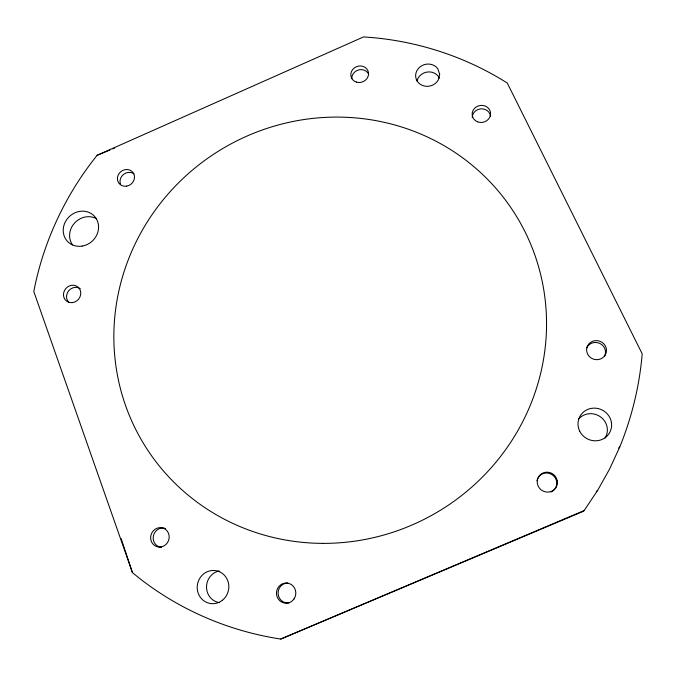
<?xml version="1.0" encoding="UTF-8"?>
<svg xmlns="http://www.w3.org/2000/svg" width="676" height="676" viewBox="0 0 676 676"><rect width="100%" height="100%" fill="white"/><g stroke="black" fill="none" stroke-linecap="round" stroke-linejoin="round"><path stroke-width="1.01" d="M619.765 446.954C631.874 417.253 639.496 385.81 642.2 353.844L507.27 83.047C464.268 55.821 414.287 39.985 363.511 36.935L97.124 155.294C65.428 194.705 43.332 241.831 33.8 291.542L132.428 572.58C174.552 607.842 226.494 630.793 280.743 639.065L582.433 511.69L584.148 510.574L597.584 490.463L609.558 469.093L619.765 446.954L618.616 448.053M416.948 80.993L417.996 78.264A11.923 10.926 -14.8 0 1 428.998 71.901A11.923 10.926 -14.8 0 1 439.451 78.196M596.291 491.435L597.584 490.463M280.743 639.065L584.148 510.574M97.124 155.294L109.808 150.08M112.731 148.881L114.683 148.078M121.122 538.502L132.428 572.58M219.446 602.646A16.114 15.295 -78.7 0 1 206.518 587.165A16.114 15.295 -78.7 0 1 219.201 570.933M578.428 419.221A16.376 15.692 25.4 0 1 600.398 416.796A16.376 15.692 25.4 0 1 605.071 438.073M586.658 347.844A9.903 9.43 14.8 0 1 599.688 343.357A9.903 9.43 14.8 0 1 604.699 355.948M161.53 547.273A9.709 9.151 -70.2 0 1 153.41 535.857A9.709 9.151 -70.2 0 1 165.586 528.471M72.509 244.906A18.159 16.57 -43.4 0 1 74.647 222.962A18.159 16.57 -43.4 0 1 96.592 218.72M554.43 489.508A10.115 9.785 35.3 0 1 550.974 492.001M536.947 480.813A10.115 9.785 35.3 0 1 550.661 473.893A10.115 9.785 35.3 0 1 554.971 488.849M289.286 602.848A10.013 9.599 -85.9 0 1 278.132 593.841A10.013 9.599 -85.9 0 1 287.765 582.982M351.782 78.678A8.898 8.137 -19.9 0 1 358.643 69.924A8.898 8.137 -19.9 0 1 368.707 74.216M68.808 302.417A8.999 8.256 -47.8 0 1 68.698 290.773A8.999 8.256 -47.8 0 1 80.25 288.627M472.22 117.616A9.177 8.475 -10.3 0 1 480.889 108.844A9.177 8.475 -10.3 0 1 490.497 116.238M120.514 184.244A8.796 8.019 -38.5 0 1 127.756 172.515L129.969 172.414A8.796 8.019 -38.5 0 1 133.949 173.867M439.687 74.157L438.369 79.852A12.109 11.078 -14.9 0 1 422.137 85.311A12.109 11.078 -14.9 0 1 416.974 70.507L418.765 68.056A12.109 11.078 -14.9 0 1 437.778 68.741L439.687 74.157M159.037 547.053L156.663 546.58A9.785 9.219 -70 0 1 153.106 531.006A9.785 9.219 -70 0 1 168.349 532.942L169.068 535.333A9.785 9.219 -70 0 1 159.037 547.053M557.134 480.416L556.449 478.236A10.191 9.861 35.2 0 0 539.592 475.482A10.191 9.861 35.2 0 0 544.67 491.689A10.191 9.861 35.2 0 0 557.235 480.737L557.134 480.416M222.37 600.271A16.663 15.793 -78.1 0 0 219.413 571.719A16.663 15.793 -78.1 0 0 197.291 589.227A16.663 15.793 -78.1 0 0 222.37 600.271M579.611 430.975A16.942 16.224 24.7 0 0 608.645 434.212A16.942 16.224 24.7 0 0 596.181 408.228A16.942 16.224 24.7 0 0 579.611 430.975M588.517 355.576A9.979 9.498 14.7 0 0 605.654 354.216A9.979 9.498 14.7 0 0 595.497 340.645A9.979 9.498 14.7 0 0 588.517 355.576M323.322 543.377A218.356 211.089 -31.9 0 0 520.892 223.9A218.356 211.089 -31.9 0 0 146.354 223.418A218.356 211.089 -31.9 0 0 323.322 543.377M294.035 598.911A10.089 9.675 -85.7 0 0 287.055 583.075A10.089 9.675 -85.7 0 0 277.346 597.381A10.089 9.675 -85.7 0 0 294.035 598.911M356.337 82.075A8.965 8.188 -19.9 0 0 368.488 72.636A8.965 8.188 -19.9 0 0 354.249 67.989A8.965 8.188 -19.9 0 0 356.337 82.075M82.168 246.081A18.438 16.79 -43.3 0 0 95.536 217.562A18.438 16.79 -43.3 0 0 64.989 222.565A18.438 16.79 -43.3 0 0 82.168 246.081M72.602 302.586A9.058 8.306 -47.8 0 0 79.371 288.559A9.058 8.306 -47.8 0 0 64.397 290.697A9.058 8.306 -47.8 0 0 72.602 302.586M126.725 186.128A8.856 8.07 -38.5 0 0 132.961 172.464A8.856 8.07 -38.5 0 0 118.199 175.059A8.856 8.07 -38.5 0 0 126.725 186.128M477.56 121.807A9.253 8.526 -10.3 0 0 490.548 112.833A9.253 8.526 -10.3 0 0 475.988 107.112A9.253 8.526 -10.3 0 0 477.56 121.807"/></g></svg>
